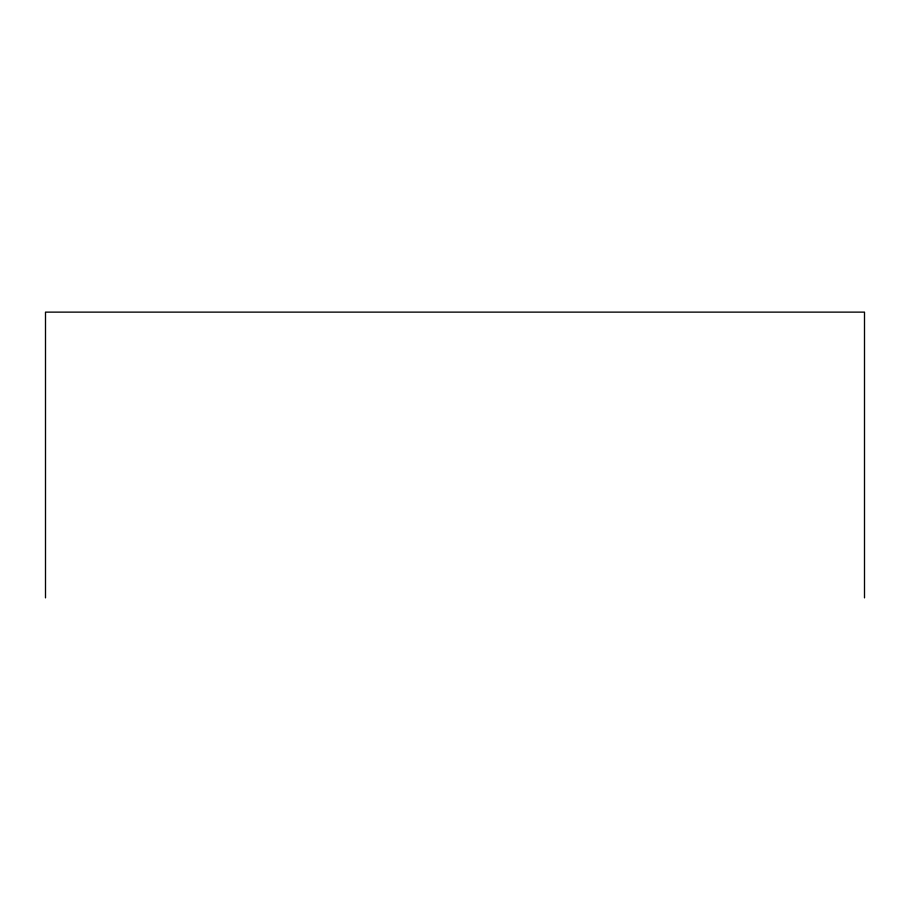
<?xml version="1.0" encoding="UTF-8"?>
<svg xmlns="http://www.w3.org/2000/svg" width="910" height="910" viewBox="0 0 910 910"><rect width="100%" height="100%" fill="white"/><g stroke="black" fill="none" stroke-linecap="round" stroke-linejoin="round"><path stroke-width="1.36" d="M864.5 597.87L864.5 312.13L45.5 312.13L45.5 597.87"/></g></svg>
